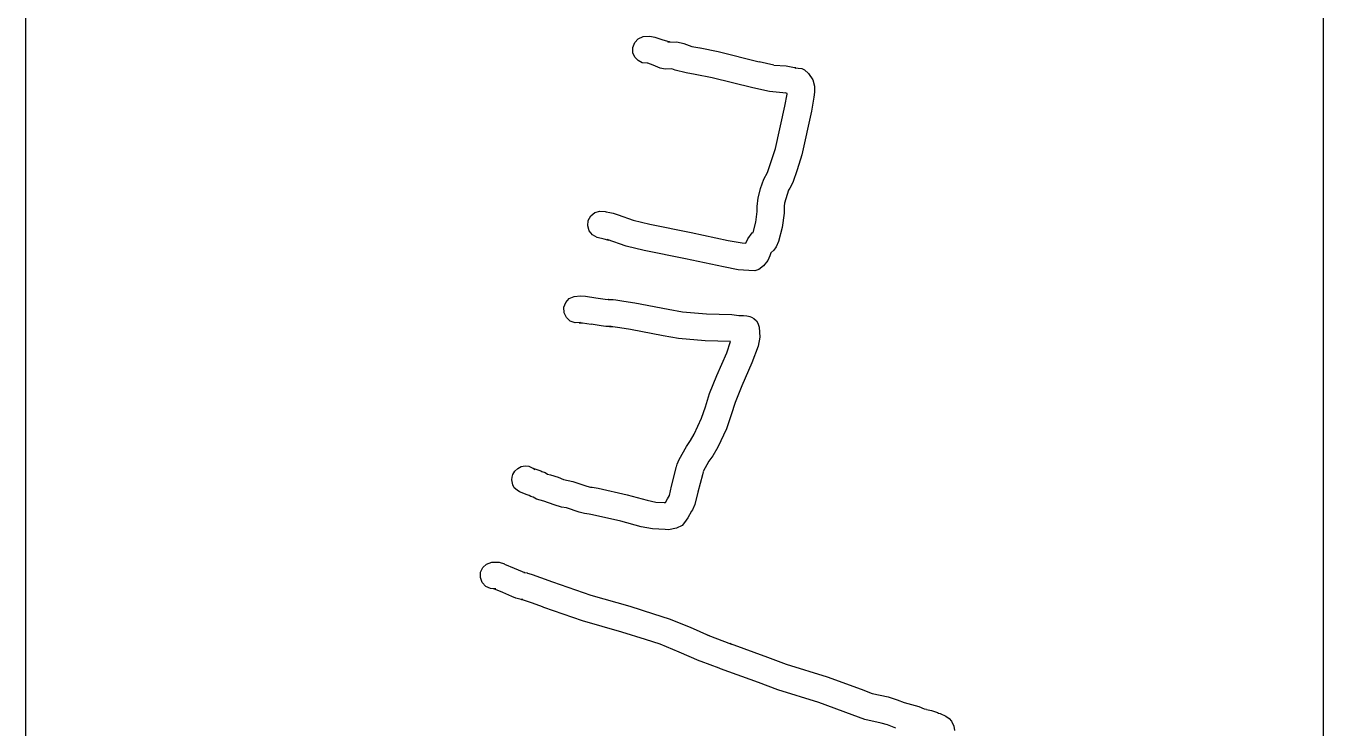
# Model space of a CAD drawing. Extents: x -67 to 553, y 0 to 8091.
# Drawn here: x -67.2 to 163.4, y 5582.7 to 5707.4 of the extents above; entities that cross this region are included whole.
import ezdxf

# ---------------------------------------------------------------- set-up
doc = ezdxf.new("R2010")
doc.units = 0

msp = doc.modelspace()

# ---------------------------------------------------------------- linework, layer by layer
at = {"layer": 'Calque_1'}
for p, q in [((163.447, 6016.62), (163.447, 5553.12)), ((-67.1721, 5416.22), (-67.1721, 5772.61)), ((42.5614, 5705.48), (43.769286, 5705.555142)), ((43.769286, 5705.555142), (44.64372, 5705.361996)), ((40.718317, 5703.546392), (41.057158, 5704.41948)), ((40.7395, 5702.61), (40.718317, 5703.546392)), ((41.0572, 5704.42), (41.704402, 5705.096968)), ((41.704402, 5705.096968), (42.56143, 5705.47489)), ((44.6438, 5705.36), (46.039, 5704.887455)), ((46.039, 5704.89), (47.132837, 5704.615528)), ((46.9537, 5704.47), (48.531418, 5704.516645)), ((47.2948, 5704.551081), (46.953796, 5704.473017)), ((47.132837, 5704.615528), (47.2948, 5704.551081)), ((48.531418, 5704.516645), (49.781185, 5704.265113)), ((49.781185, 5704.265113), (51.22867, 5703.714351)), ((51.2287, 5703.72), (52.6375, 5703.477907)), ((52.6375, 5703.47), (52.702508, 5703.454125)), ((52.7025, 5703.46), (55.92631, 5702.804363)), ((41.074467, 5701.818256), (40.73951, 5702.61192)), ((41.64823, 5701.209436), (41.074467, 5701.818256)), ((42.395805, 5700.833877), (41.64823, 5701.209436)), ((55.9263, 5702.8), (63.16918, 5701.01406)), ((63.1692, 5701.02), (65.7719, 5700.425747)), ((43.2522, 5700.74), (42.395805, 5700.833877)), ((43.3908, 5700.73), (43.252185, 5700.740583)), ((44.3514, 5700.4), (43.390805, 5700.731787)), ((45.617926, 5699.844597), (44.35142, 5700.39913)), ((46.487659, 5699.671771), (45.617926, 5699.844597)), ((47.6813, 5699.73), (46.487659, 5699.671771)), ((48.280361, 5699.507485), (47.68129, 5699.73506)), ((50.1821, 5699.04), (48.280361, 5699.507485)), ((51.7929, 5698.75), (50.18209, 5699.034162)), ((54.8461, 5698.13), (51.79292, 5698.749653)), ((65.7719, 5700.42), (67.97958, 5700.249609)), ((67.9796, 5700.25), (69.46082, 5699.963986)), ((69.4608, 5699.97), (69.602087, 5699.914967)), ((69.6021, 5699.91), (69.7291, 5699.888833)), ((69.7291, 5699.89), (69.618722, 5699.913316)), ((69.618722, 5699.913316), (69.69519, 5699.905081)), ((69.69519, 5699.905081), (70.1337, 5699.8392)), ((70.1337, 5699.84), (70.76684, 5699.801239)), ((70.76684, 5699.801239), (71.265326, 5699.557897)), ((71.265326, 5699.557897), (71.9531, 5698.936978)), ((71.9531, 5698.94), (72.74465, 5697.766657)), ((62.0806, 5696.35), (54.84611, 5698.13408)), ((65.0145, 5695.69), (62.08059, 5696.351722)), ((72.74465, 5697.766657), (73.041434, 5696.653936)), ((73.041434, 5696.653936), (73.037302, 5695.624857)), ((67.423, 5695.49), (65.01453, 5695.687644)), ((67.901862, 5695.427808), (67.42299, 5695.486777)), ((67.7532, 5693.12), (68.159203, 5695.25677)), ((67.8441, 5695.45), (67.901862, 5695.427808)), ((68.1492, 5695.37), (67.844109, 5695.453079)), ((68.1592, 5695.26), (68.149146, 5695.369008)), ((72.9261, 5694.7), (72.470382, 5692.23753)), ((73.037302, 5695.624857), (72.926104, 5694.70244)), ((66.0925, 5685.6), (67.75318, 5693.12395)), ((72.4704, 5692.24), (70.75521, 5684.46682)), ((64.6939, 5681.34), (66.09251, 5685.59926)), ((70.7552, 5684.46), (69.953756, 5681.788009)), ((64.0334, 5680.12), (64.693879, 5681.34026)), ((69.953756, 5681.788009), (69.14939, 5679.55119)), ((63.009, 5676.8), (63.43431, 5678.494521)), ((63.43431, 5678.494521), (64.03341, 5680.11999)), ((68.4318, 5678.2), (67.721315, 5675.89284)), ((68.66344, 5678.550803), (68.431798, 5678.19216)), ((69.1494, 5679.55), (68.66344, 5678.550803)), ((62.8334, 5675.28), (63.009004, 5676.80215)), ((67.7213, 5675.89), (67.631289, 5675.334376)), ((32.807, 5672.8), (33.253322, 5673.623252)), ((33.253322, 5673.623252), (33.98077, 5674.21314)), ((33.9808, 5674.21), (34.878592, 5674.476402)), ((34.878592, 5674.476402), (35.81002, 5674.379069)), ((35.81, 5674.38), (35.790669, 5674.391741)), ((35.790669, 5674.391741), (35.977852, 5674.350499)), ((35.977852, 5674.350499), (36.634017, 5674.207492)), ((36.6341, 5674.21), (37.240444, 5674.104068)), ((37.240444, 5674.104068), (38.1423, 5673.791165)), ((38.1423, 5673.79), (40.791634, 5672.872063)), ((62.58341, 5672.48824), (62.823386, 5674.3976)), ((62.8234, 5674.4), (62.833454, 5675.27577)), ((67.6183, 5674.12), (67.306333, 5671.585494)), ((67.6313, 5675.33), (67.618335, 5674.11503)), ((32.714779, 5671.867664), (32.812152, 5672.79906)), ((32.9813, 5670.97), (32.714779, 5671.867664)), ((32.8122, 5672.8), (32.807173, 5672.797354)), ((33.571079, 5670.246384), (32.98126, 5670.97395)), ((40.791634, 5672.872063), (43.75149, 5672.16943)), ((43.7514, 5672.17), (51.11699, 5670.68331)), ((62.1038, 5670.69), (62.58341, 5672.48824)), ((67.306333, 5671.585494), (66.621007, 5669.05773)), ((34.3944, 5669.8), (33.571079, 5670.246384)), ((35.6439, 5669.51), (34.39449, 5669.797602)), ((36.258496, 5669.339146), (35.643814, 5669.508479)), ((36.1924, 5669.4), (36.374563, 5669.311282)), ((39.519466, 5668.241007), (36.19249, 5669.40722)), ((36.374563, 5669.311282), (36.258496, 5669.339146)), ((51.117, 5670.68), (57.70189, 5669.27268)), ((57.7019, 5669.28), (60.1716, 5668.820684)), ((60.1716, 5668.82), (60.790592, 5668.764173)), ((60.7906, 5668.76), (61.179802, 5669.539991)), ((61.1798, 5669.54), (61.927214, 5670.608554)), ((61.927214, 5670.608554), (62.103803, 5670.69226)), ((66.621, 5669.06), (66.199369, 5668.137341)), ((42.7383, 5667.48), (39.519466, 5668.241007)), ((50.0974, 5665.99), (42.73821, 5667.47458)), ((65.0847, 5666.51), (64.745224, 5665.723594)), ((65.2922, 5667.04), (65.084714, 5666.506865)), ((65.77892, 5667.519929), (65.29218, 5667.04308)), ((66.199369, 5668.137341), (65.77892, 5667.519929)), ((56.8319, 5664.55), (50.09742, 5665.98721)), ((59.4784, 5664.07), (56.83191, 5664.559479)), ((61.3671, 5663.9), (59.4784, 5664.069069)), ((63.126146, 5664.103633), (62.43912, 5663.869225)), ((63.9817, 5664.74), (63.126146, 5664.103633)), ((64.745224, 5665.723594), (63.98171, 5664.74232)), ((62.43912, 5663.869225), (61.36709, 5663.898361)), ((30.2916, 5659.32), (31.425624, 5659.451663)), ((31.425624, 5659.451663), (32.2864, 5659.358894)), ((28.487284, 5657.382189), (28.807657, 5658.244609)), ((28.5238, 5656.43), (28.487284, 5657.382189)), ((28.807657, 5658.244609), (29.428047, 5658.92402)), ((29.428047, 5658.92402), (30.29158, 5659.32718)), ((32.2863, 5659.36), (34.1255, 5659.091713)), ((34.1255, 5659.09), (35.78272, 5658.824888)), ((35.7828, 5658.83), (36.364205, 5658.779597)), ((36.364205, 5658.779597), (36.475606, 5658.769874)), ((36.3756, 5658.75), (37.216871, 5658.771597)), ((36.475606, 5658.769874), (36.375678, 5658.7538)), ((37.216871, 5658.771597), (37.72971, 5658.686236)), ((37.7297, 5658.69), (39.1222, 5658.493415)), ((39.1222, 5658.49), (41.10678, 5658.16615)), ((41.1068, 5658.17), (47.02161, 5657.04446)), ((28.926941, 5655.564389), (28.52382, 5656.42794)), ((29.606309, 5654.943996), (28.926941, 5655.564389)), ((30.468727, 5654.623591), (29.606309, 5654.943996)), ((47.0216, 5657.04), (49.54699, 5656.574334)), ((49.547, 5656.58), (53.813469, 5656.234587)), ((53.813469, 5656.234587), (58.33658, 5656.128092)), ((58.3366, 5656.12), (59.58101, 5655.956752)), ((59.581, 5655.96), (60.39491, 5655.941479)), ((60.3949, 5655.94), (60.991191, 5655.865123)), ((60.9912, 5655.87), (61.275203, 5655.817877)), ((61.2752, 5655.82), (61.503985, 5655.759146)), ((61.504, 5655.76), (61.815308, 5655.647552)), ((61.8153, 5655.64), (62.247496, 5655.393673)), ((62.2475, 5655.4), (62.689089, 5654.992807)), ((62.6891, 5654.99), (62.979321, 5654.556348)), ((31.421, 5654.66), (30.468727, 5654.623591)), ((31.252975, 5654.597441), (31.420988, 5654.655881)), ((31.7632, 5654.59), (31.252975, 5654.597441)), ((33.3442, 5654.36), (31.76321, 5654.592568)), ((35.1161, 5654.08), (33.34419, 5654.363368)), ((35.915156, 5653.966639), (35.11602, 5654.077102)), ((36.8832, 5653.98), (35.915156, 5653.966639)), ((36.613877, 5653.946491), (36.883281, 5653.979002)), ((36.653309, 5653.939579), (36.613877, 5653.946491)), ((37.1467, 5653.92), (36.653309, 5653.939579)), ((38.3932, 5653.74), (37.14662, 5653.916212)), ((40.2959, 5653.43), (38.3932, 5653.740885)), ((46.1178, 5652.32), (40.29589, 5653.42834)), ((62.9793, 5654.56), (63.218589, 5653.85277)), ((63.218589, 5653.85277), (63.2186, 5653.85)), ((63.2186, 5653.85), (63.303782, 5652.097137)), ((48.8522, 5651.82), (46.11781, 5652.321385)), ((53.578293, 5651.420938), (48.85222, 5651.817945)), ((58.0885, 5651.32), (53.578293, 5651.420938)), ((57.4519, 5649.28), (58.088487, 5651.32681)), ((63.018278, 5650.491318), (61.90939, 5647.49895)), ((63.303782, 5652.097137), (63.018278, 5650.491318)), ((55.6733, 5645.26), (57.45191, 5649.27822)), ((61.9094, 5647.5), (60.11111, 5643.43362)), ((54.3812, 5642.09), (55.67329, 5645.26447)), ((60.1111, 5643.43), (58.895, 5640.45212)), ((53.62152, 5639.694548), (54.3812, 5642.08959)), ((52.9528, 5637.72), (53.62152, 5639.694548)), ((58.895, 5640.45), (58.239291, 5638.312336)), ((51.637114, 5634.827501), (52.95278, 5637.71086)), ((58.239291, 5638.312336), (57.3578, 5635.80736)), ((51.0005, 5633.74), (51.637114, 5634.827501)), ((57.3578, 5635.81), (55.862829, 5632.569221)), ((48.9681, 5630.37), (50.269572, 5632.682954)), ((50.269572, 5632.682954), (51.00052, 5633.74079)), ((55.862829, 5632.569221), (54.9362, 5630.99591)), ((48.5142, 5629.08), (48.621191, 5629.508823)), ((48.621191, 5629.508823), (48.968092, 5630.37381)), ((54.266523, 5630.050809), (53.2444, 5628.19754)), ((54.9362, 5631), (54.266523, 5630.050809)), ((19.2443, 5626.74), (19.276314, 5627.209106)), ((19.2763, 5627.2), (19.281062, 5627.218521)), ((19.2811, 5627.22), (19.405401, 5627.673495)), ((19.4054, 5627.68), (19.4056, 5627.68)), ((19.4056, 5627.68), (19.754881, 5628.299951)), ((19.754881, 5628.299951), (20.258689, 5628.781592)), ((20.258689, 5628.781592), (20.879526, 5629.098331)), ((20.879526, 5629.098331), (21.57989, 5629.22358)), ((21.5799, 5629.22), (22.240805, 5629.142378)), ((22.240805, 5629.142378), (22.8549, 5628.885567)), ((22.8549, 5628.89), (23.321307, 5628.722784)), ((23.1557, 5628.68), (23.002692, 5628.792183)), ((23.0027, 5628.79), (23.289693, 5628.568544)), ((23.2897, 5628.57), (23.155715, 5628.679537)), ((23.3213, 5628.72), (23.993394, 5628.483727)), ((23.9934, 5628.48), (24.360112, 5628.33104)), ((24.3601, 5628.33), (24.531179, 5628.240042)), ((24.5312, 5628.24), (25.113494, 5628.051088)), ((25.1135, 5628.05), (25.586019, 5627.741761)), ((25.586, 5627.75), (26.076881, 5627.640727)), ((26.0769, 5627.64), (27.432839, 5627.198675)), ((27.432839, 5627.198675), (28.40462, 5626.801801)), ((47.5863, 5625.64), (48.514193, 5629.08302)), ((53.0969, 5627.65), (52.258886, 5624.53771)), ((53.254491, 5628.153587), (53.096921, 5627.650251)), ((53.2444, 5628.19), (53.254491, 5628.153587)), ((19.377041, 5625.853846), (19.244289, 5626.73229)), ((19.644931, 5625.328844), (19.377041, 5625.853846)), ((20.1766, 5624.89), (19.644931, 5625.328844)), ((20.603, 5624.62), (20.176598, 5624.895166)), ((28.4046, 5626.8), (30.08849, 5626.42588)), ((30.0885, 5626.42), (32.5537, 5625.616991)), ((32.5537, 5625.62), (33.2114, 5625.434792)), ((33.2114, 5625.44), (33.526201, 5625.424125)), ((33.5262, 5625.42), (34.55969, 5625.239819)), ((34.5596, 5625.24), (39.7504, 5624.0716)), ((47.2295, 5623.98), (47.58629, 5625.63761)), ((21.0365, 5624.42), (20.603007, 5624.615791)), ((21.7477, 5624.16), (21.036501, 5624.418233)), ((22.3092, 5623.97), (21.747702, 5624.166321)), ((22.5988, 5623.78), (22.309187, 5623.970235)), ((23.0011, 5623.67), (22.598802, 5623.781654)), ((23.5817, 5623.32), (23.001099, 5623.666339)), ((24.9238, 5622.97), (23.5817, 5623.324541)), ((26.7308, 5622.29), (24.9238, 5622.967597)), ((39.7504, 5624.07), (43.301106, 5623.11158)), ((43.301106, 5623.11158), (44.835095, 5622.79979)), ((44.835095, 5622.79979), (46.29478, 5622.71613)), ((46.2948, 5622.72), (46.545598, 5622.730583)), ((46.5456, 5622.73), (46.901623, 5623.386695)), ((46.9016, 5623.39), (47.229498, 5623.984253)), ((52.2589, 5624.54), (51.768416, 5622.3773)), ((28.069965, 5621.90994), (26.73072, 5622.282606)), ((28.9352, 5621.75), (28.069965, 5621.90994)), ((31.1904, 5621.01), (28.93528, 5621.755859)), ((32.132, 5620.75), (31.190323, 5621.012466)), ((32.9426, 5620.64), (32.132076, 5620.746892)), ((32.9685, 5620.65), (32.942571, 5620.639417)), ((33.5806, 5620.54), (32.968593, 5620.651125)), ((38.5759, 5619.41), (33.5806, 5620.53368)), ((51.1617, 5621.18), (50.513313, 5619.99599)), ((51.343837, 5621.411264), (51.161685, 5621.17853)), ((51.7684, 5622.38), (51.343837, 5621.411264)), ((42.183285, 5618.406668), (38.57583, 5619.41622)), ((44.227293, 5618.018908), (42.183285, 5618.406668)), ((46.4889, 5617.92), (44.227293, 5618.018908)), ((47.082015, 5617.873995), (46.48889, 5617.922513)), ((48.5179, 5618.14), (47.082015, 5617.873995)), ((49.47387, 5618.656102), (48.5179, 5618.13474)), ((49.9272, 5619.16), (49.47387, 5618.656102)), ((50.5133, 5619.99), (49.927196, 5619.157357)), ((13.669173, 5610.331976), (14.061883, 5611.16392)), ((14.061883, 5611.16392), (14.737847, 5611.787852)), ((14.737847, 5611.787852), (15.63248, 5612.11579)), ((15.6325, 5612.12), (16.979766, 5612.104158)), ((16.979766, 5612.104158), (17.938, 5611.798796)), ((17.938, 5611.79), (19.6435, 5611.069805)), ((19.6435, 5611.07), (21.05082, 5610.435001)), ((13.952174, 5608.483976), (13.62429, 5609.37871)), ((13.6243, 5609.38), (13.669173, 5610.331976)), ((21.0508, 5610.44), (21.492082, 5610.300995)), ((21.492082, 5610.300995), (21.374385, 5610.286013)), ((21.3744, 5610.29), (21.9509, 5610.235992)), ((21.9509, 5610.235992), (22.015908, 5610.184167)), ((22.0159, 5610.18), (22.251405, 5610.109092)), ((22.2514, 5610.11), (22.810781, 5609.923204)), ((22.8108, 5609.92), (24.3167, 5609.395067)), ((24.3167, 5609.4), (25.78641, 5608.876655)), ((25.7864, 5608.87), (26.276196, 5608.694581)), ((26.2762, 5608.7), (26.470979, 5608.631506)), ((14.57609, 5607.807819), (13.952174, 5608.483976)), ((15.408034, 5607.41493), (14.57609, 5607.807819)), ((16.36, 5607.37), (15.408034, 5607.41493)), ((16.020165, 5607.330556), (16.360019, 5607.371864)), ((16.337, 5607.27), (16.020165, 5607.330556)), ((17.6314, 5606.72), (16.33701, 5607.272714)), ((19.2282, 5606), (17.63139, 5606.718343)), ((26.470979, 5608.631506), (26.442993, 5608.640998)), ((26.443, 5608.64), (33.27959, 5606.26828)), ((19.952647, 5605.706817), (19.2282, 5605.99551)), ((20.8598, 5605.51), (19.952647, 5605.706817)), ((21.2619, 5605.38), (20.859813, 5605.514673)), ((21.195, 5605.48), (20.917188, 5605.495875)), ((20.9172, 5605.5), (21.195012, 5605.484125)), ((22.7166, 5604.87), (21.2619, 5605.37747)), ((24.1697, 5604.35), (22.71661, 5604.86726)), ((24.6571, 5604.18), (24.169685, 5604.354889)), ((24.8945, 5604.09), (24.657116, 5604.174931)), ((31.7957, 5601.7), (24.8945, 5604.09289)), ((33.2795, 5606.27), (40.17821, 5604.297)), ((40.1783, 5604.29), (44.40168, 5602.94433)), ((44.4016, 5602.95), (47.2101, 5602.083755)), ((47.2101, 5602.08), (50.926791, 5600.551537)), ((38.7802, 5599.7), (31.79561, 5601.70078)), ((42.963, 5598.37), (38.78021, 5599.70323)), ((50.926791, 5600.551537), (54.3722, 5599.03359)), ((45.5886, 5597.56), (42.96309, 5598.364068)), ((48.965377, 5596.159637), (45.58853, 5597.55862)), ((54.3722, 5599.04), (54.034989, 5599.149802)), ((54.034989, 5599.149802), (58.297399, 5597.529232)), ((58.0127, 5597.65), (64.70189, 5595.23171)), ((58.297399, 5597.529232), (58.012708, 5597.658084)), ((52.5487, 5594.59), (48.965377, 5596.159637)), ((64.7019, 5595.24), (67.99839, 5594.0208)), ((52.8856, 5594.48), (52.548706, 5594.590596)), ((56.052, 5593.28), (52.8856, 5594.48253)), ((56.3377, 5593.15), (56.051977, 5593.277)), ((63.0674, 5590.72), (56.33773, 5593.15311)), ((67.9984, 5594.02), (75.30319, 5591.74961)), ((66.4908, 5589.46), (63.06739, 5590.72312)), ((75.3032, 5591.75), (81.33289, 5589.54444)), ((73.774, 5587.2), (66.49082, 5589.46298)), ((81.3329, 5589.54), (83.29029, 5588.819276)), ((83.2903, 5588.82), (86.10941, 5588.180503)), ((86.1094, 5588.18), (87.7265, 5587.674117)), ((79.7406, 5585.01), (73.77399, 5587.1944)), ((87.7265, 5587.67), (88.9843, 5587.212536)), ((88.9843, 5587.22), (91.56848, 5586.497159)), ((91.5685, 5586.49), (92.541716, 5586.081219)), ((92.5417, 5586.09), (92.911878, 5585.983373)), ((92.9119, 5585.98), (93.815107, 5585.75484)), ((93.8151, 5585.75), (94.693198, 5585.477215)), ((81.9648, 5584.2), (79.74061, 5585.006184)), ((84.8692, 5583.54), (81.96482, 5584.201458)), ((85.9838, 5583.2), (84.86919, 5583.541841)), ((94.6932, 5585.48), (94.874201, 5585.414119)), ((94.8742, 5585.42), (95.087613, 5585.32184)), ((95.0876, 5585.32), (95.343478, 5585.2311)), ((95.3435, 5585.23), (96.40731, 5584.790792)), ((96.4073, 5584.79), (96.996954, 5584.357353)), ((96.996954, 5584.357353), (97.403474, 5583.863661)), ((97.403474, 5583.863661), (97.80041, 5582.97523)), ((87.4838, 5582.66), (85.9838, 5583.204247)), ((97.8004, 5582.97), (97.936501, 5582.197682))]:
    msp.add_line(p, q, dxfattribs=at)

doc.saveas('drawing.dxf')
